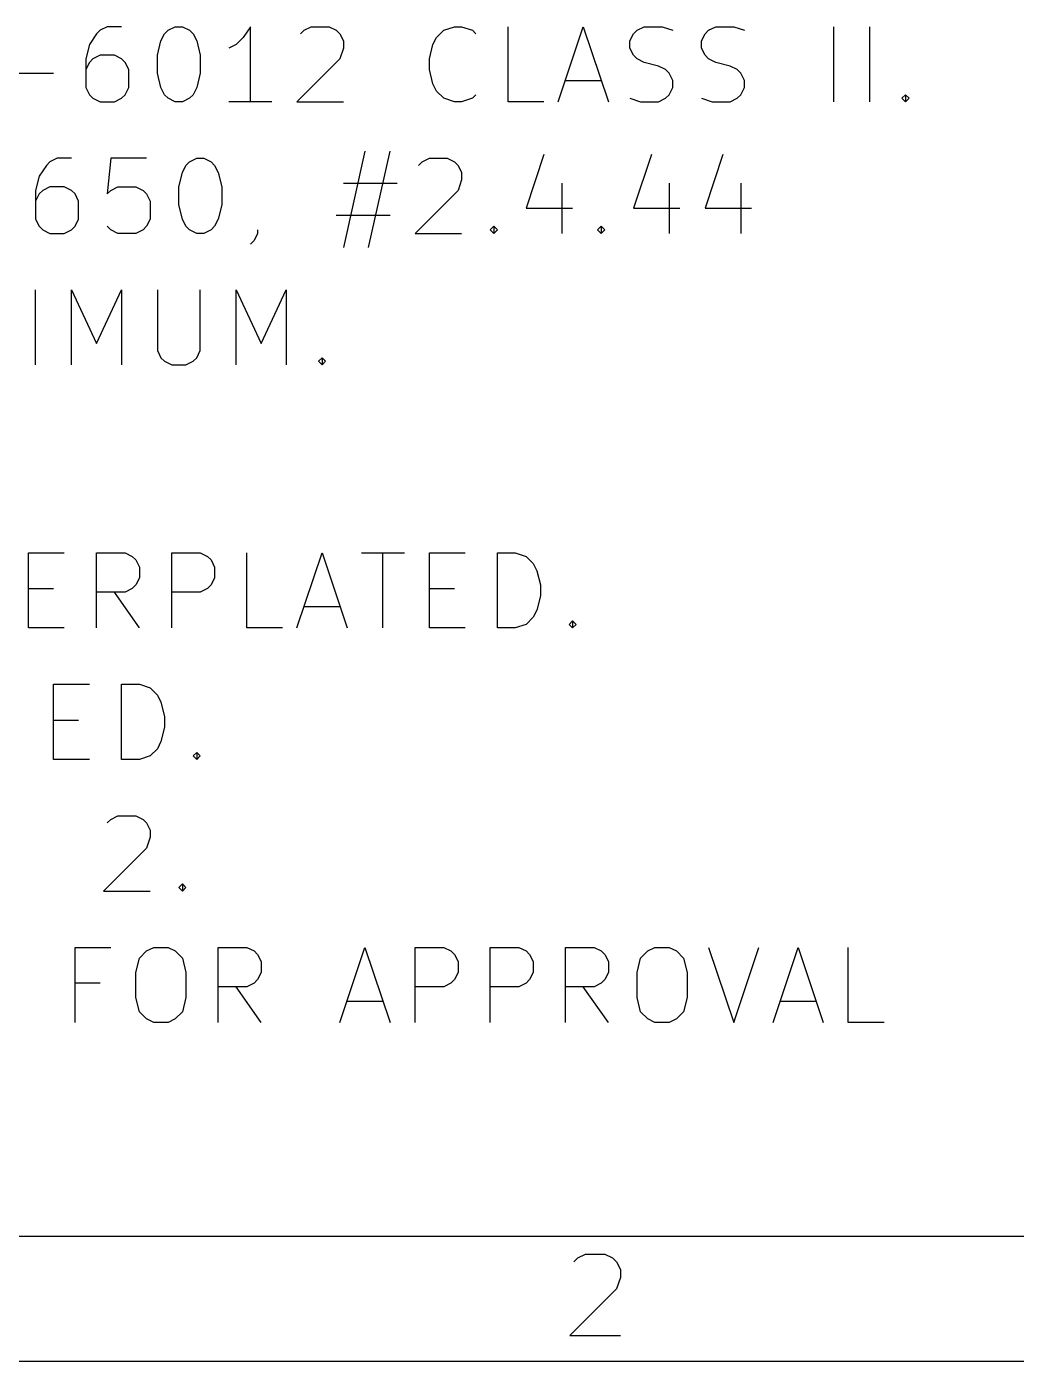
# Model space of a CAD drawing. Extents: x 8 to 330, y -289 to -8.
# Drawn here: x 74.59 to 90.39, y -289 to -267.69 of the extents above; entities that cross this region are included whole.
import ezdxf

# ---------------------------------------------------------------- set-up
doc = ezdxf.new("R2010")
doc.units = 0
doc.header["$MEASUREMENT"] = 0
doc.layers.add('BLACK', color=7, linetype='CONTINUOUS')

msp = doc.modelspace()

# ---------------------------------------------------------------- linework, layer by layer
at = {"layer": 'BLACK', "linetype": 'CONTINUOUS'}
for p, q in [((75.7021, -267.807), (75.5879, -267.979)), ((75.7593, -267.75), (75.7021, -267.807)), ((75.8736, -267.693), (75.7593, -267.75)), ((76.1021, -267.693), (75.8736, -267.693)), ((76.7307, -267.921), (76.7879, -267.807)), ((76.7879, -267.807), (76.845, -267.75)), ((76.845, -267.75), (76.9593, -267.693)), ((76.9593, -267.693), (77.0736, -267.693)), ((77.0736, -267.693), (77.1879, -267.75)), ((77.1879, -267.75), (77.245, -267.807)), ((77.245, -267.807), (77.3021, -267.921)), ((78.1593, -267.693), (78.045, -267.864)), ((78.1593, -268.893), (78.1593, -267.693)), ((78.9593, -267.807), (79.0164, -267.75)), ((79.0164, -267.75), (79.1307, -267.693)), ((79.1307, -267.693), (79.4164, -267.693)), ((79.4164, -267.693), (79.5307, -267.75)), ((79.5307, -267.75), (79.5879, -267.807)), ((79.5879, -267.807), (79.645, -267.921)), ((81.1307, -267.864), (81.245, -267.75)), ((81.245, -267.75), (81.4164, -267.693)), ((81.4164, -267.693), (81.5307, -267.693)), ((81.5307, -267.693), (81.7021, -267.75)), ((81.7021, -267.75), (81.7593, -267.807)), ((82.2736, -268.893), (82.2736, -267.693)), ((83.0736, -268.893), (83.4736, -267.693)), ((83.4736, -267.693), (83.8736, -268.893)), ((84.2164, -267.921), (84.2736, -267.807)), ((84.2736, -267.807), (84.3307, -267.75)), ((84.3307, -267.75), (84.445, -267.693)), ((84.445, -267.693), (84.7307, -267.693)), ((84.7307, -267.693), (84.9021, -267.75)), ((85.3593, -267.921), (85.4164, -267.807)), ((85.4164, -267.807), (85.4736, -267.75)), ((85.4736, -267.75), (85.5879, -267.693)), ((85.5879, -267.693), (85.8736, -267.693)), ((85.8736, -267.693), (86.045, -267.75)), ((87.4736, -268.893), (87.4736, -267.693)), ((88.045, -268.893), (88.045, -267.693)), ((75.5879, -267.979), (75.5307, -268.207)), ((76.6736, -268.15), (76.7307, -267.921)), ((77.3021, -267.921), (77.3593, -268.15)), ((77.9307, -267.979), (77.8164, -268.036)), ((78.045, -267.864), (77.9307, -267.979)), ((79.645, -268.036), (79.5879, -268.207)), ((79.645, -267.921), (79.645, -268.036)), ((81.0164, -268.207), (81.0736, -267.979)), ((81.0736, -267.979), (81.1307, -267.864)), ((84.2164, -268.036), (84.2164, -267.921)), ((84.2736, -268.15), (84.2164, -268.036)), ((85.3593, -268.036), (85.3593, -267.921)), ((85.4164, -268.15), (85.3593, -268.036)), ((75.5307, -268.207), (75.5307, -268.664)), ((75.5879, -268.264), (75.5307, -268.379)), ((75.645, -268.207), (75.5879, -268.264)), ((75.7593, -268.15), (75.645, -268.207)), ((75.9879, -268.15), (75.7593, -268.15)), ((76.1021, -268.207), (75.9879, -268.15)), ((76.1593, -268.264), (76.1021, -268.207)), ((76.2164, -268.379), (76.1593, -268.264)), ((76.6736, -268.436), (76.6736, -268.15)), ((77.3593, -268.15), (77.3593, -268.436)), ((79.5879, -268.207), (78.9021, -268.893)), ((81.0164, -268.379), (81.0164, -268.207)), ((84.3307, -268.207), (84.2736, -268.15)), ((84.445, -268.264), (84.3307, -268.207)), ((84.6736, -268.321), (84.445, -268.264)), ((85.4736, -268.207), (85.4164, -268.15)), ((85.5879, -268.264), (85.4736, -268.207)), ((85.8164, -268.321), (85.5879, -268.264)), ((74.1021, -268.436), (75.0164, -268.436)), ((76.2164, -268.664), (76.2164, -268.379)), ((76.7307, -268.664), (76.6736, -268.436)), ((77.3593, -268.436), (77.3021, -268.664)), ((81.0736, -268.607), (81.0164, -268.379)), ((84.7879, -268.379), (84.6736, -268.321)), ((84.845, -268.436), (84.7879, -268.379)), ((84.9021, -268.55), (84.845, -268.436)), ((85.9307, -268.379), (85.8164, -268.321)), ((85.9879, -268.436), (85.9307, -268.379)), ((86.045, -268.55), (85.9879, -268.436)), ((75.5307, -268.664), (75.5879, -268.779)), ((76.1593, -268.779), (76.2164, -268.664)), ((76.7879, -268.779), (76.7307, -268.664)), ((77.3021, -268.664), (77.245, -268.779)), ((81.1307, -268.721), (81.0736, -268.607)), ((83.1879, -268.55), (83.7593, -268.55)), ((84.845, -268.779), (84.9021, -268.664)), ((84.9021, -268.664), (84.9021, -268.55)), ((85.9879, -268.779), (86.045, -268.664)), ((86.045, -268.664), (86.045, -268.55)), ((75.5879, -268.779), (75.645, -268.836)), ((75.645, -268.836), (75.7593, -268.893)), ((75.7593, -268.893), (75.9879, -268.893)), ((75.9879, -268.893), (76.1021, -268.836)), ((76.1021, -268.836), (76.1593, -268.779)), ((76.845, -268.836), (76.7879, -268.779)), ((76.9593, -268.893), (76.845, -268.836)), ((77.0736, -268.893), (76.9593, -268.893)), ((77.1879, -268.836), (77.0736, -268.893)), ((77.245, -268.779), (77.1879, -268.836)), ((78.5021, -268.893), (77.8164, -268.893)), ((78.9021, -268.893), (79.645, -268.893)), ((81.245, -268.836), (81.1307, -268.721)), ((81.4164, -268.893), (81.245, -268.836)), ((81.5307, -268.893), (81.4164, -268.893)), ((81.7021, -268.836), (81.5307, -268.893)), ((81.7593, -268.779), (81.7021, -268.836)), ((82.845, -268.893), (82.2736, -268.893)), ((84.2164, -268.836), (84.3879, -268.893)), ((84.3879, -268.893), (84.6736, -268.893)), ((84.6736, -268.893), (84.7879, -268.836)), ((84.7879, -268.836), (84.845, -268.779)), ((85.3593, -268.836), (85.5307, -268.893)), ((85.5307, -268.893), (85.8164, -268.893)), ((85.8164, -268.893), (85.9307, -268.836)), ((85.9307, -268.836), (85.9879, -268.779)), ((88.5593, -268.836), (88.6164, -268.779)), ((88.6164, -268.893), (88.5593, -268.836)), ((88.6164, -268.779), (88.6164, -268.893)), ((88.6164, -268.779), (88.6736, -268.836)), ((88.6736, -268.836), (88.6164, -268.893)), ((79.9879, -269.679), (79.645, -271.221)), ((80.045, -271.221), (80.3879, -269.679)), ((82.845, -269.736), (82.5593, -270.593)), ((84.5593, -269.736), (84.2736, -270.593)), ((85.7021, -269.736), (85.4164, -270.593)), ((74.9021, -269.907), (74.7879, -270.079)), ((74.9593, -269.85), (74.9021, -269.907)), ((75.0736, -269.793), (74.9593, -269.85)), ((75.3021, -269.793), (75.0736, -269.793)), ((75.9307, -269.793), (75.8736, -270.364)), ((76.5021, -269.793), (75.9307, -269.793)), ((77.0736, -270.021), (77.1307, -269.907)), ((77.1307, -269.907), (77.1879, -269.85)), ((77.1879, -269.85), (77.3021, -269.793)), ((77.3021, -269.793), (77.4164, -269.793)), ((77.4164, -269.793), (77.5307, -269.85)), ((77.5307, -269.85), (77.5879, -269.907)), ((77.5879, -269.907), (77.645, -270.021)), ((80.845, -269.907), (80.9021, -269.85)), ((80.9021, -269.85), (81.0164, -269.793)), ((81.0164, -269.793), (81.3021, -269.793)), ((81.3021, -269.793), (81.4164, -269.85)), ((81.4164, -269.85), (81.4736, -269.907)), ((81.4736, -269.907), (81.5307, -270.021)), ((74.7879, -270.079), (74.7307, -270.307)), ((77.0164, -270.25), (77.0736, -270.021)), ((77.645, -270.021), (77.7021, -270.25)), ((79.645, -270.193), (80.5021, -270.193)), ((81.5307, -270.136), (81.4736, -270.307)), ((81.5307, -270.021), (81.5307, -270.136)), ((83.1307, -270.193), (83.1307, -270.993)), ((84.845, -270.193), (84.845, -270.993)), ((85.9879, -270.193), (85.9879, -270.993)), ((74.7307, -270.307), (74.7307, -270.764)), ((74.7879, -270.364), (74.7307, -270.479)), ((74.845, -270.307), (74.7879, -270.364)), ((74.9593, -270.25), (74.845, -270.307)), ((75.1879, -270.25), (74.9593, -270.25)), ((75.3021, -270.307), (75.1879, -270.25)), ((75.3593, -270.364), (75.3021, -270.307)), ((75.4164, -270.479), (75.3593, -270.364)), ((75.8736, -270.364), (75.9307, -270.307)), ((75.9307, -270.307), (76.045, -270.25)), ((76.045, -270.25), (76.3307, -270.25)), ((76.3307, -270.25), (76.445, -270.307)), ((76.445, -270.307), (76.5021, -270.364)), ((76.5021, -270.364), (76.5593, -270.479)), ((77.0164, -270.536), (77.0164, -270.25)), ((77.7021, -270.25), (77.7021, -270.536)), ((81.4736, -270.307), (80.7879, -270.993)), ((75.4164, -270.764), (75.4164, -270.479)), ((76.5593, -270.479), (76.5593, -270.764)), ((77.0736, -270.764), (77.0164, -270.536)), ((77.7021, -270.536), (77.645, -270.764)), ((82.5593, -270.593), (83.3021, -270.593)), ((84.2736, -270.593), (85.0164, -270.593)), ((85.4164, -270.593), (86.1593, -270.593)), ((74.7307, -270.764), (74.7879, -270.879)), ((75.3593, -270.879), (75.4164, -270.764)), ((76.5593, -270.764), (76.5021, -270.879)), ((77.1307, -270.879), (77.0736, -270.764)), ((77.645, -270.764), (77.5879, -270.879)), ((80.3879, -270.707), (79.5307, -270.707)), ((74.7879, -270.879), (74.845, -270.936)), ((74.845, -270.936), (74.9593, -270.993)), ((74.9593, -270.993), (75.1879, -270.993)), ((75.1879, -270.993), (75.3021, -270.936)), ((75.3021, -270.936), (75.3593, -270.879)), ((75.9307, -270.936), (75.8736, -270.879)), ((76.045, -270.993), (75.9307, -270.936)), ((76.3307, -270.993), (76.045, -270.993)), ((76.445, -270.936), (76.3307, -270.993)), ((76.5021, -270.879), (76.445, -270.936)), ((77.1879, -270.936), (77.1307, -270.879)), ((77.3021, -270.993), (77.1879, -270.936)), ((77.4164, -270.993), (77.3021, -270.993)), ((77.5307, -270.936), (77.4164, -270.993)), ((77.5879, -270.879), (77.5307, -270.936)), ((78.2736, -270.993), (78.2164, -271.107)), ((78.2736, -270.936), (78.2736, -270.993)), ((80.7879, -270.993), (81.5307, -270.993)), ((81.9879, -270.936), (82.045, -270.879)), ((82.045, -270.993), (81.9879, -270.936)), ((82.045, -270.879), (82.045, -270.993)), ((82.045, -270.879), (82.1021, -270.936)), ((82.1021, -270.936), (82.045, -270.993)), ((83.7021, -270.936), (83.7593, -270.879)), ((83.7593, -270.993), (83.7021, -270.936)), ((83.7593, -270.879), (83.7593, -270.993)), ((83.7593, -270.879), (83.8164, -270.936)), ((83.8164, -270.936), (83.7593, -270.993)), ((78.2164, -271.107), (78.1593, -271.164)), ((74.7307, -273.093), (74.7307, -271.893)), ((75.3021, -271.893), (75.7021, -272.75)), ((75.3021, -273.093), (75.3021, -271.893)), ((75.7021, -272.75), (76.1021, -271.893)), ((76.1021, -271.893), (76.1021, -273.093)), ((76.6736, -271.893), (76.6736, -272.864)), ((77.3593, -272.864), (77.3593, -271.893)), ((77.9307, -271.893), (78.3307, -272.75)), ((77.9307, -273.093), (77.9307, -271.893)), ((78.3307, -272.75), (78.7307, -271.893)), ((78.7307, -271.893), (78.7307, -273.093)), ((76.6736, -272.864), (76.7307, -272.979)), ((77.3021, -272.979), (77.3593, -272.864)), ((76.7307, -272.979), (76.7879, -273.036)), ((76.7879, -273.036), (76.9021, -273.093)), ((76.9021, -273.093), (77.1307, -273.093)), ((77.1307, -273.093), (77.245, -273.036)), ((77.245, -273.036), (77.3021, -272.979)), ((79.245, -273.036), (79.3021, -272.979)), ((79.3021, -273.093), (79.245, -273.036)), ((79.3021, -272.979), (79.3021, -273.093)), ((79.3021, -272.979), (79.3593, -273.036)), ((79.3593, -273.036), (79.3021, -273.093)), ((74.6164, -276.093), (75.1879, -276.093)), ((74.6164, -277.293), (74.6164, -276.093)), ((75.7021, -277.293), (75.7021, -276.093)), ((75.7021, -276.093), (76.1593, -276.093)), ((76.1593, -276.093), (76.2736, -276.15)), ((76.2736, -276.15), (76.3307, -276.207)), ((76.9021, -276.093), (77.3593, -276.093)), ((76.9021, -277.293), (76.9021, -276.093)), ((77.3593, -276.093), (77.4736, -276.15)), ((77.4736, -276.15), (77.5307, -276.207)), ((78.1021, -277.293), (78.1021, -276.093)), ((78.9021, -277.293), (79.3021, -276.093)), ((79.3021, -276.093), (79.7021, -277.293)), ((79.9307, -276.093), (80.6164, -276.093)), ((80.2736, -277.293), (80.2736, -276.093)), ((81.0164, -276.093), (81.5879, -276.093)), ((81.0164, -277.293), (81.0164, -276.093)), ((82.1021, -276.093), (82.3879, -276.093)), ((82.1021, -277.293), (82.1021, -276.093)), ((82.3879, -276.093), (82.5593, -276.15)), ((82.5593, -276.15), (82.6736, -276.264)), ((76.3307, -276.207), (76.3879, -276.321)), ((76.3879, -276.321), (76.3879, -276.493)), ((77.5307, -276.207), (77.5879, -276.321)), ((77.5879, -276.321), (77.5879, -276.493)), ((82.6736, -276.264), (82.7307, -276.379)), ((76.3879, -276.493), (76.3307, -276.607)), ((77.5879, -276.493), (77.5307, -276.607)), ((82.7307, -276.379), (82.7879, -276.607)), ((74.6164, -276.664), (75.0164, -276.664)), ((76.1593, -276.721), (75.7021, -276.721)), ((76.3879, -277.293), (75.9879, -276.721)), ((76.2736, -276.664), (76.1593, -276.721)), ((76.3307, -276.607), (76.2736, -276.664)), ((77.3593, -276.721), (76.9021, -276.721)), ((77.4736, -276.664), (77.3593, -276.721)), ((77.5307, -276.607), (77.4736, -276.664)), ((81.0164, -276.664), (81.4164, -276.664)), ((82.7879, -276.779), (82.7307, -277.007)), ((82.7879, -276.607), (82.7879, -276.779)), ((79.0164, -276.95), (79.5879, -276.95)), ((82.7307, -277.007), (82.6736, -277.121)), ((82.6736, -277.121), (82.5593, -277.236)), ((83.245, -277.236), (83.3021, -277.179)), ((83.3021, -277.179), (83.3593, -277.236)), ((83.3021, -277.179), (83.3021, -277.293)), ((75.1879, -277.293), (74.6164, -277.293)), ((78.6736, -277.293), (78.1021, -277.293)), ((81.5879, -277.293), (81.0164, -277.293)), ((82.3879, -277.293), (82.1021, -277.293)), ((82.5593, -277.236), (82.3879, -277.293)), ((83.3021, -277.293), (83.245, -277.236)), ((83.3593, -277.236), (83.3021, -277.293)), ((75.0164, -278.193), (75.5879, -278.193)), ((75.0164, -279.393), (75.0164, -278.193)), ((76.1021, -278.193), (76.3879, -278.193)), ((76.1021, -279.393), (76.1021, -278.193)), ((76.3879, -278.193), (76.5593, -278.25)), ((76.5593, -278.25), (76.6736, -278.364)), ((76.6736, -278.364), (76.7307, -278.479)), ((76.7307, -278.479), (76.7879, -278.707)), ((76.7879, -278.707), (76.7879, -278.879)), ((75.0164, -278.764), (75.4164, -278.764)), ((76.7879, -278.879), (76.7307, -279.107)), ((76.7307, -279.107), (76.6736, -279.221)), ((76.5593, -279.336), (76.3879, -279.393)), ((76.6736, -279.221), (76.5593, -279.336)), ((77.245, -279.336), (77.3021, -279.279)), ((77.3021, -279.393), (77.245, -279.336)), ((77.3021, -279.279), (77.3021, -279.393)), ((77.3021, -279.279), (77.3593, -279.336)), ((77.3593, -279.336), (77.3021, -279.393)), ((75.5879, -279.393), (75.0164, -279.393)), ((76.3879, -279.393), (76.1021, -279.393)), ((75.8736, -280.407), (75.9307, -280.35)), ((75.9307, -280.35), (76.045, -280.293)), ((76.045, -280.293), (76.3307, -280.293)), ((76.3307, -280.293), (76.445, -280.35)), ((76.445, -280.35), (76.5021, -280.407)), ((76.5021, -280.407), (76.5593, -280.521)), ((76.5593, -280.636), (76.5021, -280.807)), ((76.5593, -280.521), (76.5593, -280.636)), ((76.5021, -280.807), (75.8164, -281.493)), ((77.0164, -281.436), (77.0736, -281.379)), ((77.0736, -281.493), (77.0164, -281.436)), ((77.0736, -281.379), (77.0736, -281.493)), ((77.0736, -281.379), (77.1307, -281.436)), ((77.1307, -281.436), (77.0736, -281.493)), ((75.8164, -281.493), (76.5593, -281.493)), ((75.3593, -282.393), (75.9307, -282.393)), ((75.3593, -283.593), (75.3593, -282.393)), ((76.3879, -282.564), (76.5021, -282.45)), ((76.5021, -282.45), (76.6164, -282.393)), ((76.6164, -282.393), (76.845, -282.393)), ((76.845, -282.393), (76.9593, -282.45)), ((76.9593, -282.45), (77.0736, -282.564)), ((77.645, -282.393), (78.1021, -282.393)), ((77.645, -283.593), (77.645, -282.393)), ((78.1021, -282.393), (78.2164, -282.45)), ((78.2164, -282.45), (78.2736, -282.507)), ((78.2736, -282.507), (78.3307, -282.621)), ((79.5879, -283.593), (79.9879, -282.393)), ((79.9879, -282.393), (80.3879, -283.593)), ((80.7879, -282.393), (81.245, -282.393)), ((80.7879, -283.593), (80.7879, -282.393)), ((81.245, -282.393), (81.3593, -282.45)), ((81.3593, -282.45), (81.4164, -282.507)), ((81.4164, -282.507), (81.4736, -282.621)), ((81.9879, -282.393), (82.445, -282.393)), ((81.9879, -283.593), (81.9879, -282.393)), ((82.445, -282.393), (82.5593, -282.45)), ((82.5593, -282.45), (82.6164, -282.507)), ((82.6164, -282.507), (82.6736, -282.621)), ((83.1879, -282.393), (83.645, -282.393)), ((83.1879, -283.593), (83.1879, -282.393)), ((83.645, -282.393), (83.7593, -282.45)), ((83.7593, -282.45), (83.8164, -282.507)), ((83.8164, -282.507), (83.8736, -282.621)), ((84.3879, -282.564), (84.5021, -282.45)), ((84.5021, -282.45), (84.6164, -282.393)), ((84.6164, -282.393), (84.845, -282.393)), ((84.845, -282.393), (84.9593, -282.45)), ((84.9593, -282.45), (85.0736, -282.564)), ((85.4736, -282.393), (85.8736, -283.593)), ((85.8736, -283.593), (86.2736, -282.393)), ((86.5021, -283.593), (86.9021, -282.393)), ((86.9021, -282.393), (87.3021, -283.593)), ((87.7021, -283.593), (87.7021, -282.393)), ((76.3307, -282.793), (76.3879, -282.564)), ((77.0736, -282.564), (77.1307, -282.793)), ((78.3307, -282.621), (78.3307, -282.793)), ((81.4736, -282.621), (81.4736, -282.793)), ((82.6736, -282.621), (82.6736, -282.793)), ((83.8736, -282.621), (83.8736, -282.793)), ((84.3307, -282.793), (84.3879, -282.564)), ((85.0736, -282.564), (85.1307, -282.793)), ((75.7593, -282.964), (75.3593, -282.964)), ((76.3307, -283.193), (76.3307, -282.793)), ((77.1307, -282.793), (77.1307, -283.193)), ((78.2164, -282.964), (78.1021, -283.021)), ((78.2736, -282.907), (78.2164, -282.964)), ((78.3307, -282.793), (78.2736, -282.907)), ((81.3593, -282.964), (81.245, -283.021)), ((81.4164, -282.907), (81.3593, -282.964)), ((81.4736, -282.793), (81.4164, -282.907)), ((82.5593, -282.964), (82.445, -283.021)), ((82.6164, -282.907), (82.5593, -282.964)), ((82.6736, -282.793), (82.6164, -282.907)), ((83.7593, -282.964), (83.645, -283.021)), ((83.8164, -282.907), (83.7593, -282.964)), ((83.8736, -282.793), (83.8164, -282.907)), ((84.3307, -283.193), (84.3307, -282.793)), ((85.1307, -282.793), (85.1307, -283.193)), ((76.3879, -283.421), (76.3307, -283.193)), ((77.1307, -283.193), (77.0736, -283.421)), ((78.1021, -283.021), (77.645, -283.021)), ((78.3307, -283.593), (77.9307, -283.021)), ((81.245, -283.021), (80.7879, -283.021)), ((82.445, -283.021), (81.9879, -283.021)), ((83.645, -283.021), (83.1879, -283.021)), ((83.8736, -283.593), (83.4736, -283.021)), ((84.3879, -283.421), (84.3307, -283.193)), ((85.1307, -283.193), (85.0736, -283.421)), ((79.7021, -283.25), (80.2736, -283.25)), ((86.6164, -283.25), (87.1879, -283.25)), ((76.5021, -283.536), (76.3879, -283.421)), ((76.6164, -283.593), (76.5021, -283.536)), ((76.845, -283.593), (76.6164, -283.593)), ((76.9593, -283.536), (76.845, -283.593)), ((77.0736, -283.421), (76.9593, -283.536)), ((84.5021, -283.536), (84.3879, -283.421)), ((84.6164, -283.593), (84.5021, -283.536)), ((84.845, -283.593), (84.6164, -283.593)), ((84.9593, -283.536), (84.845, -283.593)), ((85.0736, -283.421), (84.9593, -283.536)), ((88.2736, -283.593), (87.7021, -283.593)), ((10, -287.002), (200.007, -287.002)), ((83.3226, -287.414), (83.3845, -287.352)), ((83.3845, -287.352), (83.5083, -287.29)), ((83.5083, -287.29), (83.8179, -287.29)), ((83.8179, -287.29), (83.9417, -287.352)), ((83.9417, -287.352), (84.0036, -287.414)), ((84.0036, -287.414), (84.0655, -287.538)), ((84.0655, -287.662), (84.0036, -287.847)), ((84.0655, -287.538), (84.0655, -287.662)), ((84.0036, -287.847), (83.2607, -288.59)), ((83.2607, -288.59), (84.0655, -288.59)), ((8, -289.002), (202.007, -289.002))]:
    msp.add_line(p, q, dxfattribs=at)

doc.saveas('drawing.dxf')
